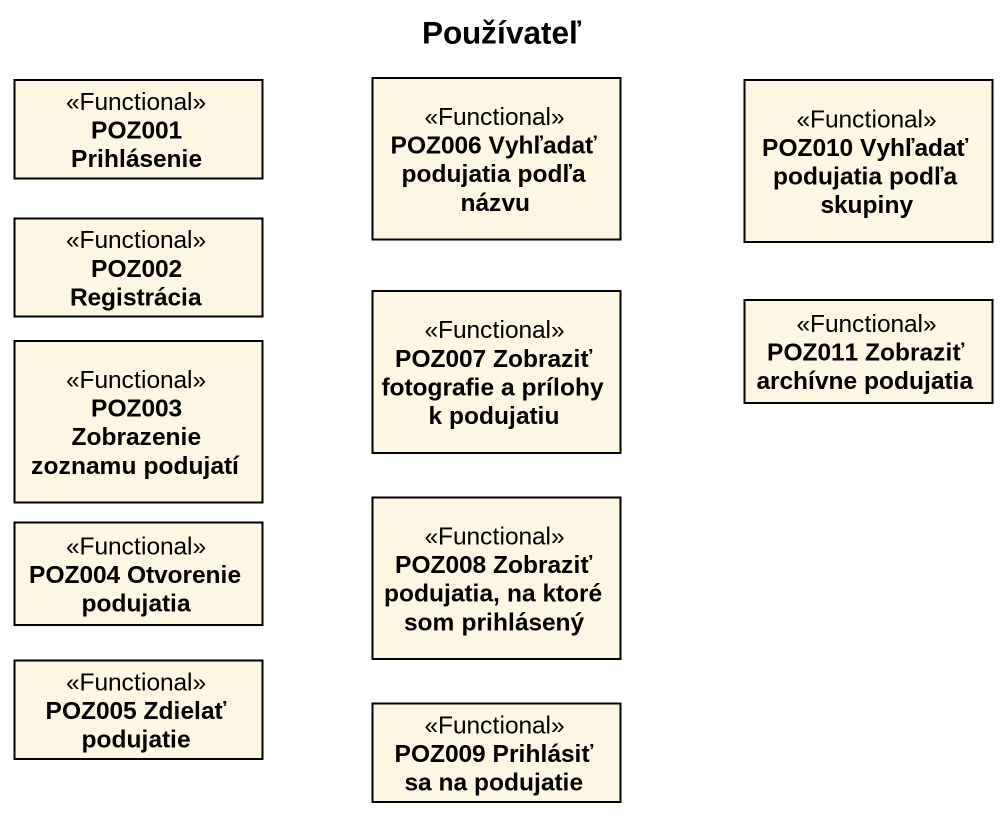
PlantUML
@startuml
title Používateľ
hide circle
hide empty members
class "POZ001 Prihlásenie" as POZ001_Prihlásenie <<Functional>>
class "POZ006 Vyhľadať podujatia podľa názvu" as POZ006_Vyhľadať_podujatia <<Functional>>
class "POZ010 Vyhľadať podujatia podľa skupiny" as POZ010_Vyhľadať_podujatia <<Functional>>
class "POZ002 Registrácia" as POZ002_Registrácia <<Functional>>
class "POZ007 Zobraziť fotografie a prílohy k podujatiu" as POZ007_Zobraziť_fotografie <<Functional>>
class "POZ011 Zobraziť archívne podujatia" as POZ011_Zobraziť_archívne <<Functional>>
class "POZ003 Zobrazenie zoznamu podujatí" as POZ003_Zobrazenie_zoznamu <<Functional>>
class "POZ008 Zobraziť podujatia, na ktoré som prihlásený" as POZ008_Zobraziť_podujatia <<Functional>>
class "POZ004 Otvorenie podujatia" as POZ004_Otvorenie_podujatia <<Functional>>
class "POZ005 Zdielať podujatie" as POZ005_Zdielať_podujatie <<Functional>>
class "POZ009 Prihlásiť sa na podujatie" as POZ009_Prihlásiť_sa_na <<Functional>>
@enduml
